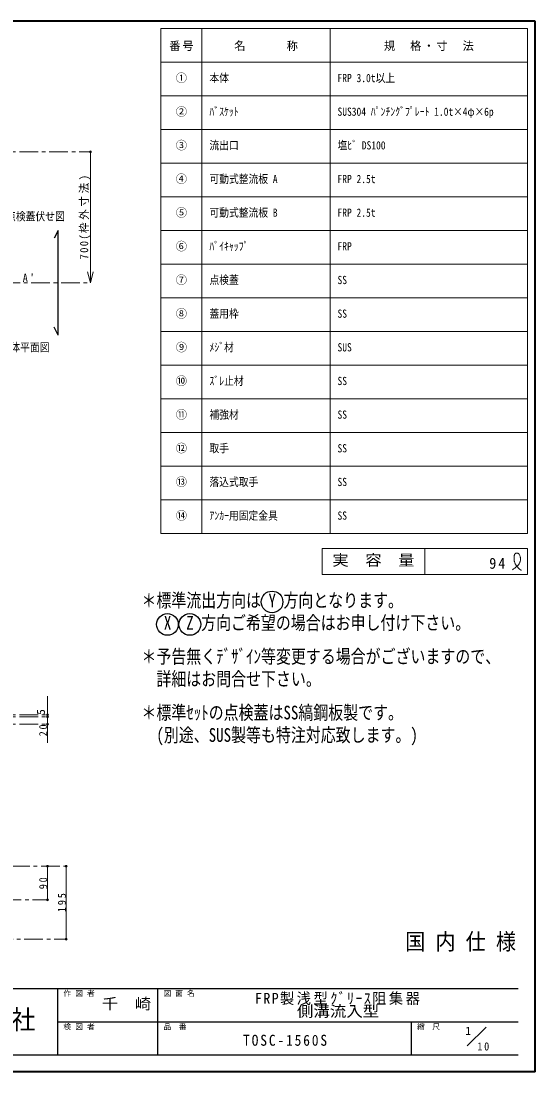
# Model space of a CAD drawing. Units: millimetres at full size, sheet at 1:10; some dimension numbers follow another scale. Extents: x -2115 to 1935, y -1423 to 1387.
# Drawn here: x 559 to 1935, y -1423 to 1387 of the extents above; entities that cross this region are included whole.
import ezdxf
from ezdxf.enums import TextEntityAlignment as Align

# ---------------------------------------------------------------- set-up
doc = ezdxf.new("R2010")
doc.units = ezdxf.units.MM
doc.header["$LTSCALE"] = 10
doc.header["$PDMODE"] = 32
doc.header["$PDSIZE"] = 5
doc.linetypes.add('CHAIN1', pattern=[8, 5, -1, 1, -1])
doc.layers.add('0-0____1', color=4, linetype='Continuous', lineweight=9)
doc.styles.add('ＭＳ ゴシック', font='')
doc.styles.get('ＭＳ ゴシック').set_extended_font_data('MS Gothic')

msp = doc.modelspace()

# ---------------------------------------------------------------- linework, layer by layer
at = {"layer": '0-0____1', "color": 1, "lineweight": 40}
for p, q in [((1934.94, 1386.76), (-2115.06, 1386.76)), ((1934.94, -1423.24), (1934.94, 1386.76)), ((1934.94, -1423.24), (-2115.06, -1423.24))]:
    msp.add_line(p, q, dxfattribs=at)
at = {"layer": '0-0____1', "color": 3, "lineweight": 18}
for p, q in [((933.51, 16.76), (933.51, 1366.76)), ((1914.94, 1366.76), (933.51, 1366.76)), ((1043.51, 16.76), (1043.51, 1366.76)), ((1386.37, 16.76), (1386.37, 1366.76)), ((1914.94, 16.76), (1914.94, 1366.76)), ((1914.94, 1276.76), (933.51, 1276.76)), ((1914.94, 1186.76), (933.51, 1186.76)), ((1914.94, 1096.76), (933.51, 1096.76)), ((1914.94, 1006.76), (933.51, 1006.76)), ((1914.94, 916.76), (933.51, 916.76)), ((1914.94, 826.76), (933.51, 826.76)), ((1914.94, 736.76), (933.51, 736.76)), ((1914.94, 646.76), (933.51, 646.76)), ((1914.94, 556.76), (933.51, 556.76)), ((1914.94, 466.76), (933.51, 466.76)), ((1914.94, 376.76), (933.51, 376.76)), ((1914.94, 286.76), (933.51, 286.76)), ((1914.94, 196.76), (933.51, 196.76)), ((1914.94, 106.76), (933.51, 106.76)), ((1914.94, 16.76), (933.51, 16.76)), ((1364.94, -23.24), (1914.94, -23.24)), ((1364.94, -93.24), (1364.94, -23.24)), ((1639.94, -93.24), (1639.94, -23.24)), ((1914.94, -23.24), (1914.94, -93.24)), ((1364.94, -93.24), (1914.94, -93.24))]:
    msp.add_line(p, q, dxfattribs=at)
at = {"layer": '0-0____1', "linetype": 'CHAIN1'}
for p, q in [((394.94, 1036.76), (744.94, 1036.76)), ((-1333.39, 686.76), (744.94, 686.76)), ((394.94, -468.24), (629.94, -468.24)), ((394.94, -473.24), (629.94, -473.24)), ((394.94, -493.24), (629.94, -493.24)), ((372.94, -873.24), (679.94, -873.24)), ((269.94, -963.24), (629.94, -963.24)), ((327.94, -1068.24), (679.94, -1068.24))]:
    msp.add_line(p, q, dxfattribs=at)
at = {"layer": '0-0____1'}
for p, q in [((744.94, 686.76), (744.94, 1036.76)), ((744.94, 686.76), (737.17, 715.74)), ((744.94, 686.76), (752.7, 715.74)), ((629.94, -963.24), (629.94, -873.24)), ((679.94, -873.24), (679.94, -1068.24))]:
    msp.add_line(p, q, dxfattribs=at)
at = {"layer": '0-0____1', "color": 5, "lineweight": 25}
for p, q in [((658.81, 826.76), (648.31, 805.76)), ((658.81, 546.76), (658.81, 826.76)), ((658.81, 546.76), (648.31, 567.76))]:
    msp.add_line(p, q, dxfattribs=at)
at = {"layer": '0-0____1', "color": 6, "lineweight": 25}
for p, q in [((-90.06, -1199.67), (1889.94, -1199.67)), ((657.8, -1378.24), (657.8, -1199.67)), ((925.65, -1378.24), (925.65, -1199.67)), ((657.8, -1288.95), (1889.94, -1288.95)), ((1604.23, -1378.24), (1604.23, -1288.95)), ((1889.94, -1378.24), (-90.06, -1378.24))]:
    msp.add_line(p, q, dxfattribs=at)
at = {"layer": '0-0____1', "color": 7, "lineweight": 18}
msp.add_line((1753.72, -1353.75), (1804.23, -1303.24), dxfattribs=at)
at = {"layer": '0-0____1'}
for points in [[(1874.57, -80.26), (1875.63, -79.55), (1877.45, -78.31), (1879.25, -77.06), (1881.04, -75.76), (1882.81, -74.42), (1884.55, -73.01), (1885.55, -72.17), (1886.73, -71.1), (1888.69, -69.18), (1890.51, -67.13), (1892.16, -64.96), (1893.57, -62.68), (1894.7, -60.28), (1895.21, -58.84), (1895.49, -57.84), (1895.85, -56.06), (1896.05, -54.26), (1896.12, -52.42), (1896.06, -50.56), (1895.89, -48.69), (1895.73, -47.61), (1895.57, -46.65), (1895.22, -45.02), (1894.75, -43.43), (1894.15, -41.9), (1893.39, -40.47), (1892.45, -39.16), (1891.82, -38.47), (1891.38, -38.05), (1890.55, -37.4), (1889.66, -36.84), (1888.71, -36.38), (1887.72, -36.06), (1886.68, -35.88), (1886.07, -35.85), (1885.54, -35.87), (1884.63, -36.01), (1883.74, -36.25), (1882.9, -36.6)], [(1882.9, -36.6), (1882.13, -37.05), (1881.45, -37.59), (1881.1, -37.94), (1880.63, -38.57), (1880.06, -39.78), (1879.72, -41.14), (1879.56, -42.6), (1879.52, -44.12), (1879.53, -45.67), (1879.54, -46.56), (1879.53, -47.77), (1879.47, -49.81), (1879.4, -51.79), (1879.37, -53.72), (1879.42, -55.62), (1879.61, -57.5), (1879.8, -58.58), (1880.02, -59.53), (1880.52, -61.17), (1881.16, -62.78), (1881.91, -64.36), (1882.75, -65.91), (1883.68, -67.4), (1884.24, -68.25), (1884.67, -68.87), (1885.44, -69.91), (1886.23, -70.94), (1887.04, -71.94), (1887.87, -72.94), (1888.71, -73.94), (1889.2, -74.52), (1889.73, -75.14), (1890.66, -76.2), (1891.61, -77.23), (1892.61, -78.2), (1893.66, -79.09), (1894.79, -79.87), (1895.47, -80.26), (1895.78, -80.42)], [(1895.78, -80.42), (1896.31, -80.66), (1896.86, -80.88), (1897.41, -81.08), (1897.97, -81.28), (1898.54, -81.46), (1898.87, -81.57)], [(629.94, -418.24), (629.94, -473.24), (629.94, -543.24)]]:
    msp.add_lwpolyline(points, dxfattribs=at)
at = {"layer": '0-0____1', "color": 5, "lineweight": 25}
for centre in [(1231.11, -166.57), (951.11, -226.57), (1011.11, -226.57)]:
    msp.add_circle(centre, 29, dxfattribs=at)
at = {"layer": '0-0____1'}
for p in [(744.94, 1036.76), (629.94, -468.24), (629.94, -473.24), (629.94, -493.24), (629.94, -873.24), (679.94, -873.24), (629.94, -963.24), (679.94, -1068.24)]:
    msp.add_point(p, dxfattribs=at)

# ---------------------------------------------------------------- texts
at = {"layer": '0-0____1', "color": 7, "style": 'ＭＳ ゴシック'}
for s, height, p in [('①', 21.99, (973.51, 1216.76)), ('②', 21.99, (973.51, 1126.76)), ('③', 21.99, (973.51, 1036.76)), ('④', 21.99, (973.51, 946.76)), ('⑤', 21.99, (973.51, 856.76)), ('⑥', 21.99, (973.51, 766.76)), ('⑦', 21.99, (973.51, 676.76)), ('⑧', 21.99, (973.51, 586.76)), ('⑨', 21.99, (973.51, 496.76)), ('⑩', 21.99, (973.51, 406.76)), ('⑪', 21.99, (973.51, 316.76)), ('⑫', 21.99, (973.51, 226.76)), ('⑬', 21.99, (973.51, 136.76)), ('⑭', 21.99, (973.51, 46.76)), ('作 図 者', 14.66, (672.8, -1224.67)), ('図 面 名', 14.66, (940.65, -1224.67)), ('検 図 者', 14.66, (672.8, -1313.95)), ('品\u3000番', 14.66, (940.65, -1313.95)), ('縮\u3000尺', 14.66, (1619.23, -1313.95)), ('1', 21.99, (1748.64, -1330.76))]:
    msp.add_text(s, height=height, dxfattribs=at).set_placement(p, align=Align.BOTTOM_LEFT)
for s, height, width, p in [('本体', 21.99, 0.85, (1063.51, 1216.76)), ('FRP 3.0t以上', 21.99, 0.85, (1406.37, 1216.76)), ('ﾊﾞｽｹｯﾄ', 21.99, 0.85, (1063.51, 1126.76)), ('SUS304 ﾊﾟﾝﾁﾝｸﾞﾌﾟﾚｰﾄ 1.0t×4φ×6p', 21.99, 0.85, (1406.37, 1126.76)), ('流出口', 21.99, 0.85, (1063.51, 1036.76)), ('塩ﾋﾞ DS100', 21.99, 0.85, (1406.37, 1036.76)), ('可動式整流板 A', 21.99, 0.85, (1063.51, 946.76)), ('FRP 2.5t', 21.99, 0.85, (1406.37, 946.76)), ('標準点検蓋伏せ図', 21.99, 0.85, (467.01, 846.76)), ('可動式整流板 B', 21.99, 0.85, (1063.51, 856.76)), ('FRP 2.5t', 21.99, 0.85, (1406.37, 856.76)), ('ﾊﾟｲｷｬｯﾌﾟ', 21.99, 0.85, (1063.51, 766.76)), ('FRP', 21.99, 0.85, (1406.37, 766.76)), ('点検蓋', 21.99, 0.85, (1063.51, 676.76)), ('SS', 21.99, 0.85, (1406.37, 676.76)), ('蓋用枠', 21.99, 0.85, (1063.51, 586.76)), ('SS', 21.99, 0.85, (1406.37, 586.76)), ('本体平面図', 21.99, 0.85, (504.51, 496.76)), ('ﾒｼﾞ材', 21.99, 0.85, (1063.51, 496.76)), ('SUS', 21.99, 0.85, (1406.37, 496.76)), ('ｽﾞﾚ止材', 21.99, 0.85, (1063.51, 406.76)), ('SS', 21.99, 0.85, (1406.37, 406.76)), ('補強材', 21.99, 0.85, (1063.51, 316.76)), ('SS', 21.99, 0.85, (1406.37, 316.76)), ('取手', 21.99, 0.85, (1063.51, 226.76)), ('SS', 21.99, 0.85, (1406.37, 226.76)), ('落込式取手', 21.99, 0.85, (1063.51, 136.76)), ('SS', 21.99, 0.85, (1406.37, 136.76)), ('ｱﾝｶｰ用固定金具', 21.99, 0.85, (1063.51, 46.76)), ('SS', 21.99, 0.85, (1406.37, 46.76)), ('実\u3000容\u3000量', 29.33, 1.1, (1392.44, -78.24)), ('＊標準流出方向は Y 方向となります。', 36.66, 0.8, (881.61, -191.57)), (' X  Z 方向ご希望の場合はお申し付け下さい。', 36.66, 0.8, (921.61, -251.57)), ('＊予告無くﾃﾞｻﾞｲﾝ等変更する場合がございますので、', 36.66, 0.8, (881.61, -341.57)), ('詳細はお問合せ下さい。', 36.66, 0.8, (921.61, -401.57)), ('＊標準ｾｯﾄの点検蓋はSS縞鋼板製です。', 36.66, 0.8, (881.61, -491.57)), ('(別途、SUS製等も特注対応致します。)', 36.66, 0.8, (921.61, -551.57)), ('国 内 仕 様', 43.99, 0.9, (1587.44, -1109.67)), ('千\u3000崎', 29.33, 1.1, (775.65, -1264.31)), ('工業株式会社', 51.32, 0.95, (198.87, -1323.95)), ('側溝流入型', 29.33, 1.1, (1297.8, -1284.31))]:
    msp.add_text(s, height=height, dxfattribs=dict(at, width=width)).set_placement(p, align=Align.BOTTOM_LEFT)
msp.add_text('5', height=21.99, rotation=90, dxfattribs=at).set_placement((629.94, -468.24), align=Align.BOTTOM_LEFT)
at = {"layer": '0-0____1', "color": 7, "attachment_point": 7, "style": 'ＭＳ ゴシック'}
for s, insert, char_height in [('\\T1.17;番号', (956.01, 1306.76), 21.99), ('\\T1.17;名\u3000\u3000\u3000称', (1129.94, 1306.76), 21.99), ('\\T1.17;規\u3000格・寸\u3000法', (1530.65, 1306.76), 21.99), ("\\T1.36;\\W0.9;A'", (563.94, 689.26), 21.99), ('\\T1.27;\\W0.95;94', (1812.44, -78.24), 29.33), ('\\T1.18;\\W0.95;FRP製浅型ｸﾞﾘｰｽ阻集器', (1185.3, -1244.31), 29.33), ('\\T1.28;\\W0.9;TOSC-1560S', (1153.69, -1353.6), 29.33), ('\\T1.36;\\W0.9;10', (1780.61, -1366.14), 21.99)]:
    msp.add_mtext(s, dxfattribs=dict(at, insert=insert, char_height=char_height))
at = {"layer": '0-0____1', "color": 7, "char_height": 21.99, "attachment_point": 7, "rotation": 90, "style": 'ＭＳ ゴシック'}
for s, insert in [('\\T1.24;\\W0.95;700(枠外寸法)', (744.94, 749.26)), ('\\T1.36;\\W0.9;20', (629.94, -525.74)), ('\\T1.36;\\W0.9;90', (629.94, -934.49)), ('\\T1.38;\\W0.9;195', (679.94, -995.74))]:
    msp.add_mtext(s, dxfattribs=dict(at, insert=insert))

doc.saveas('drawing.dxf')
